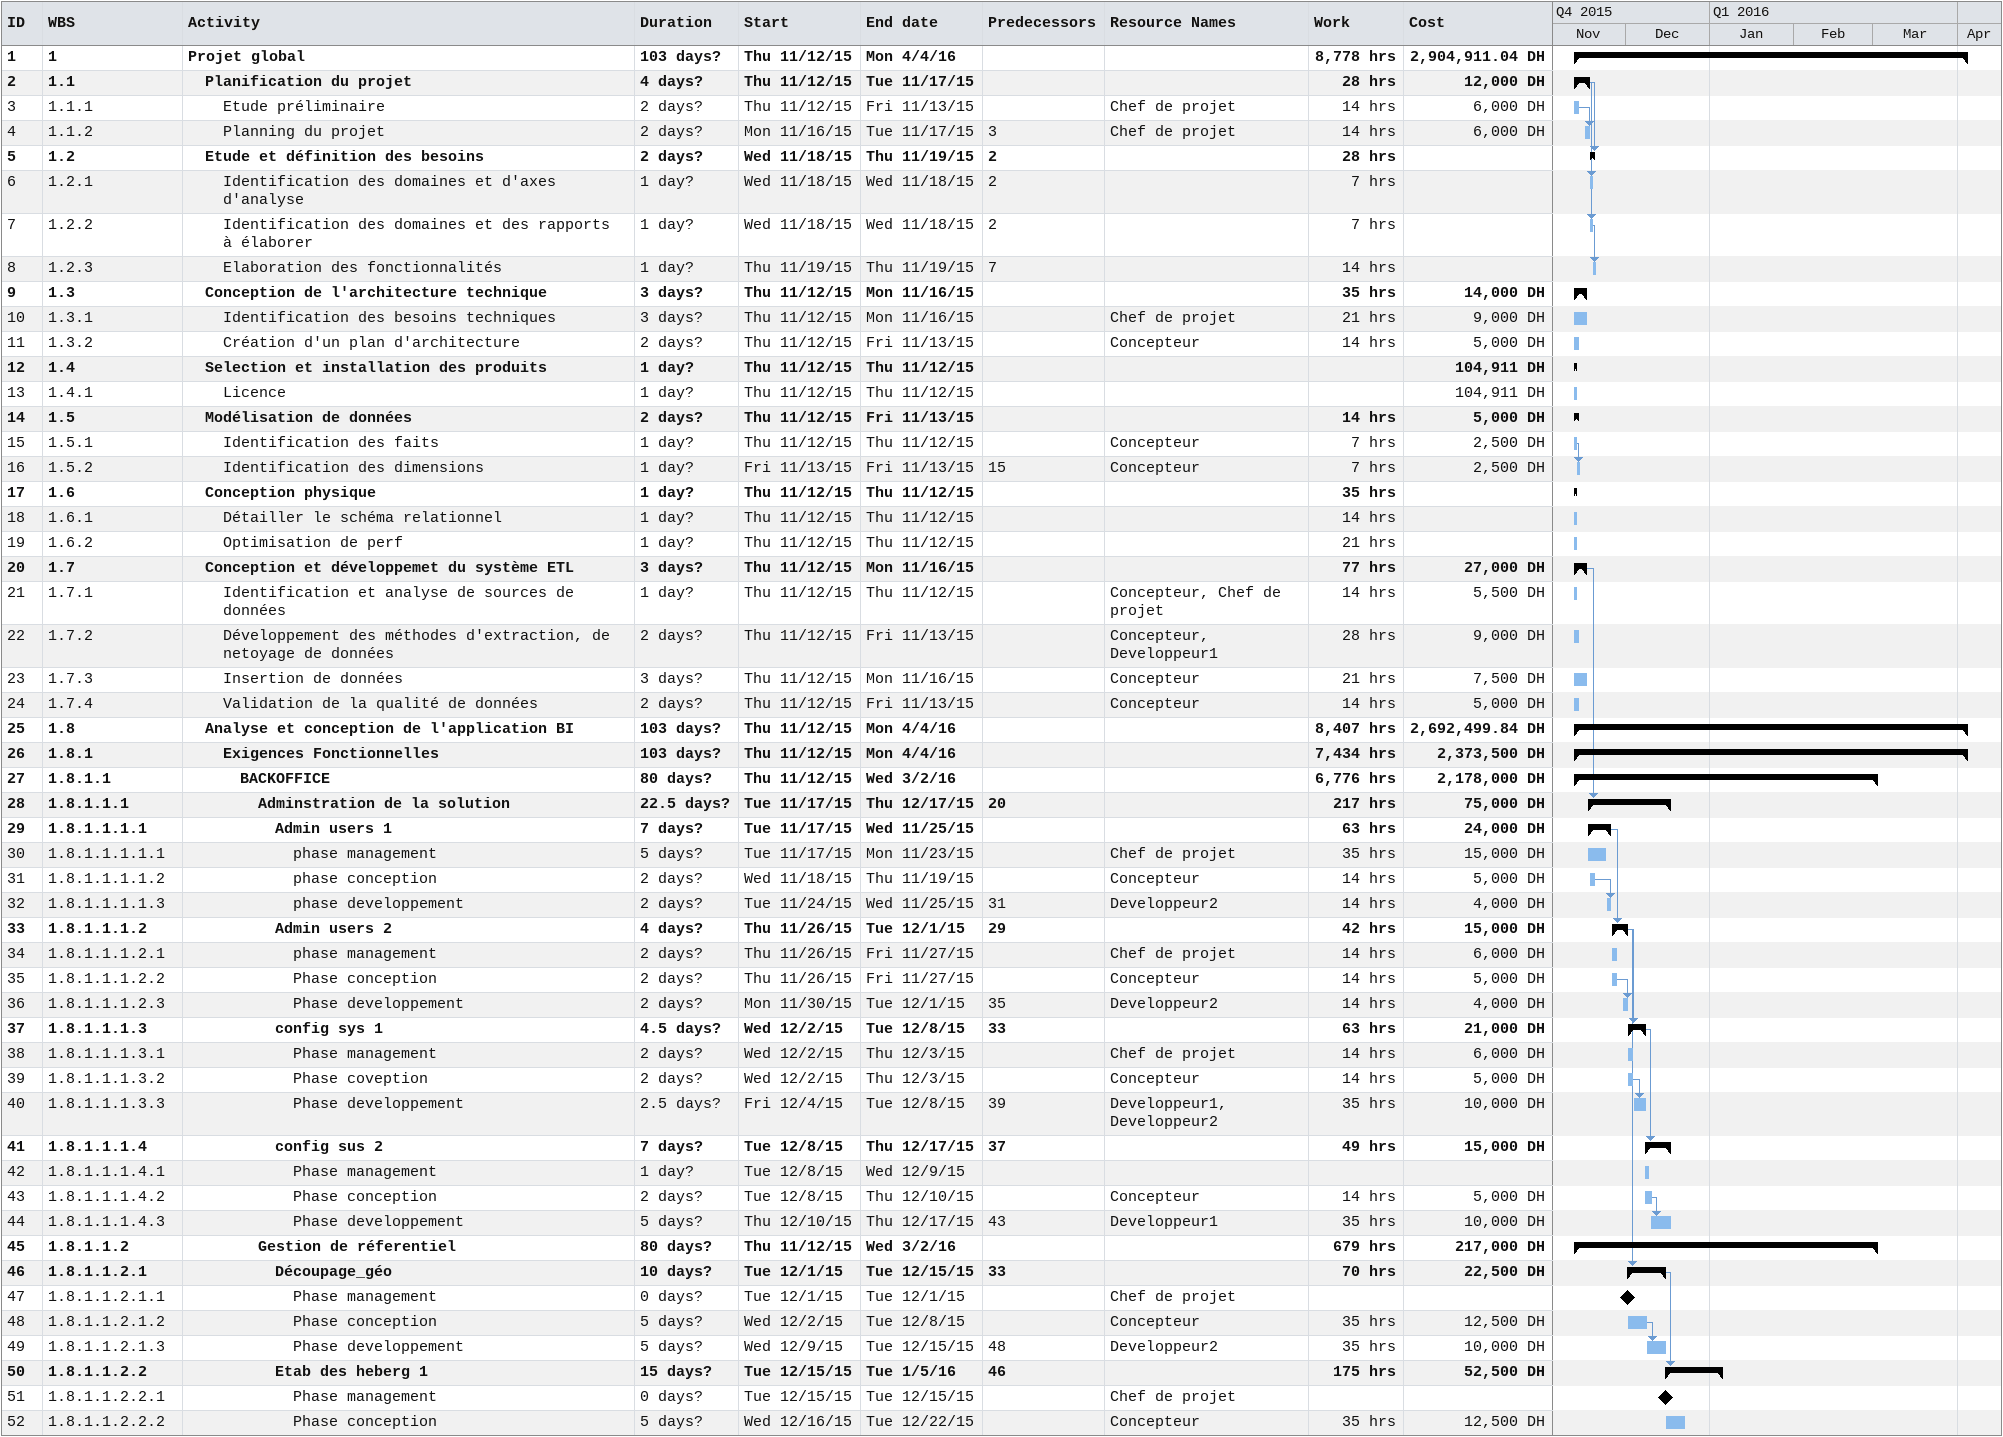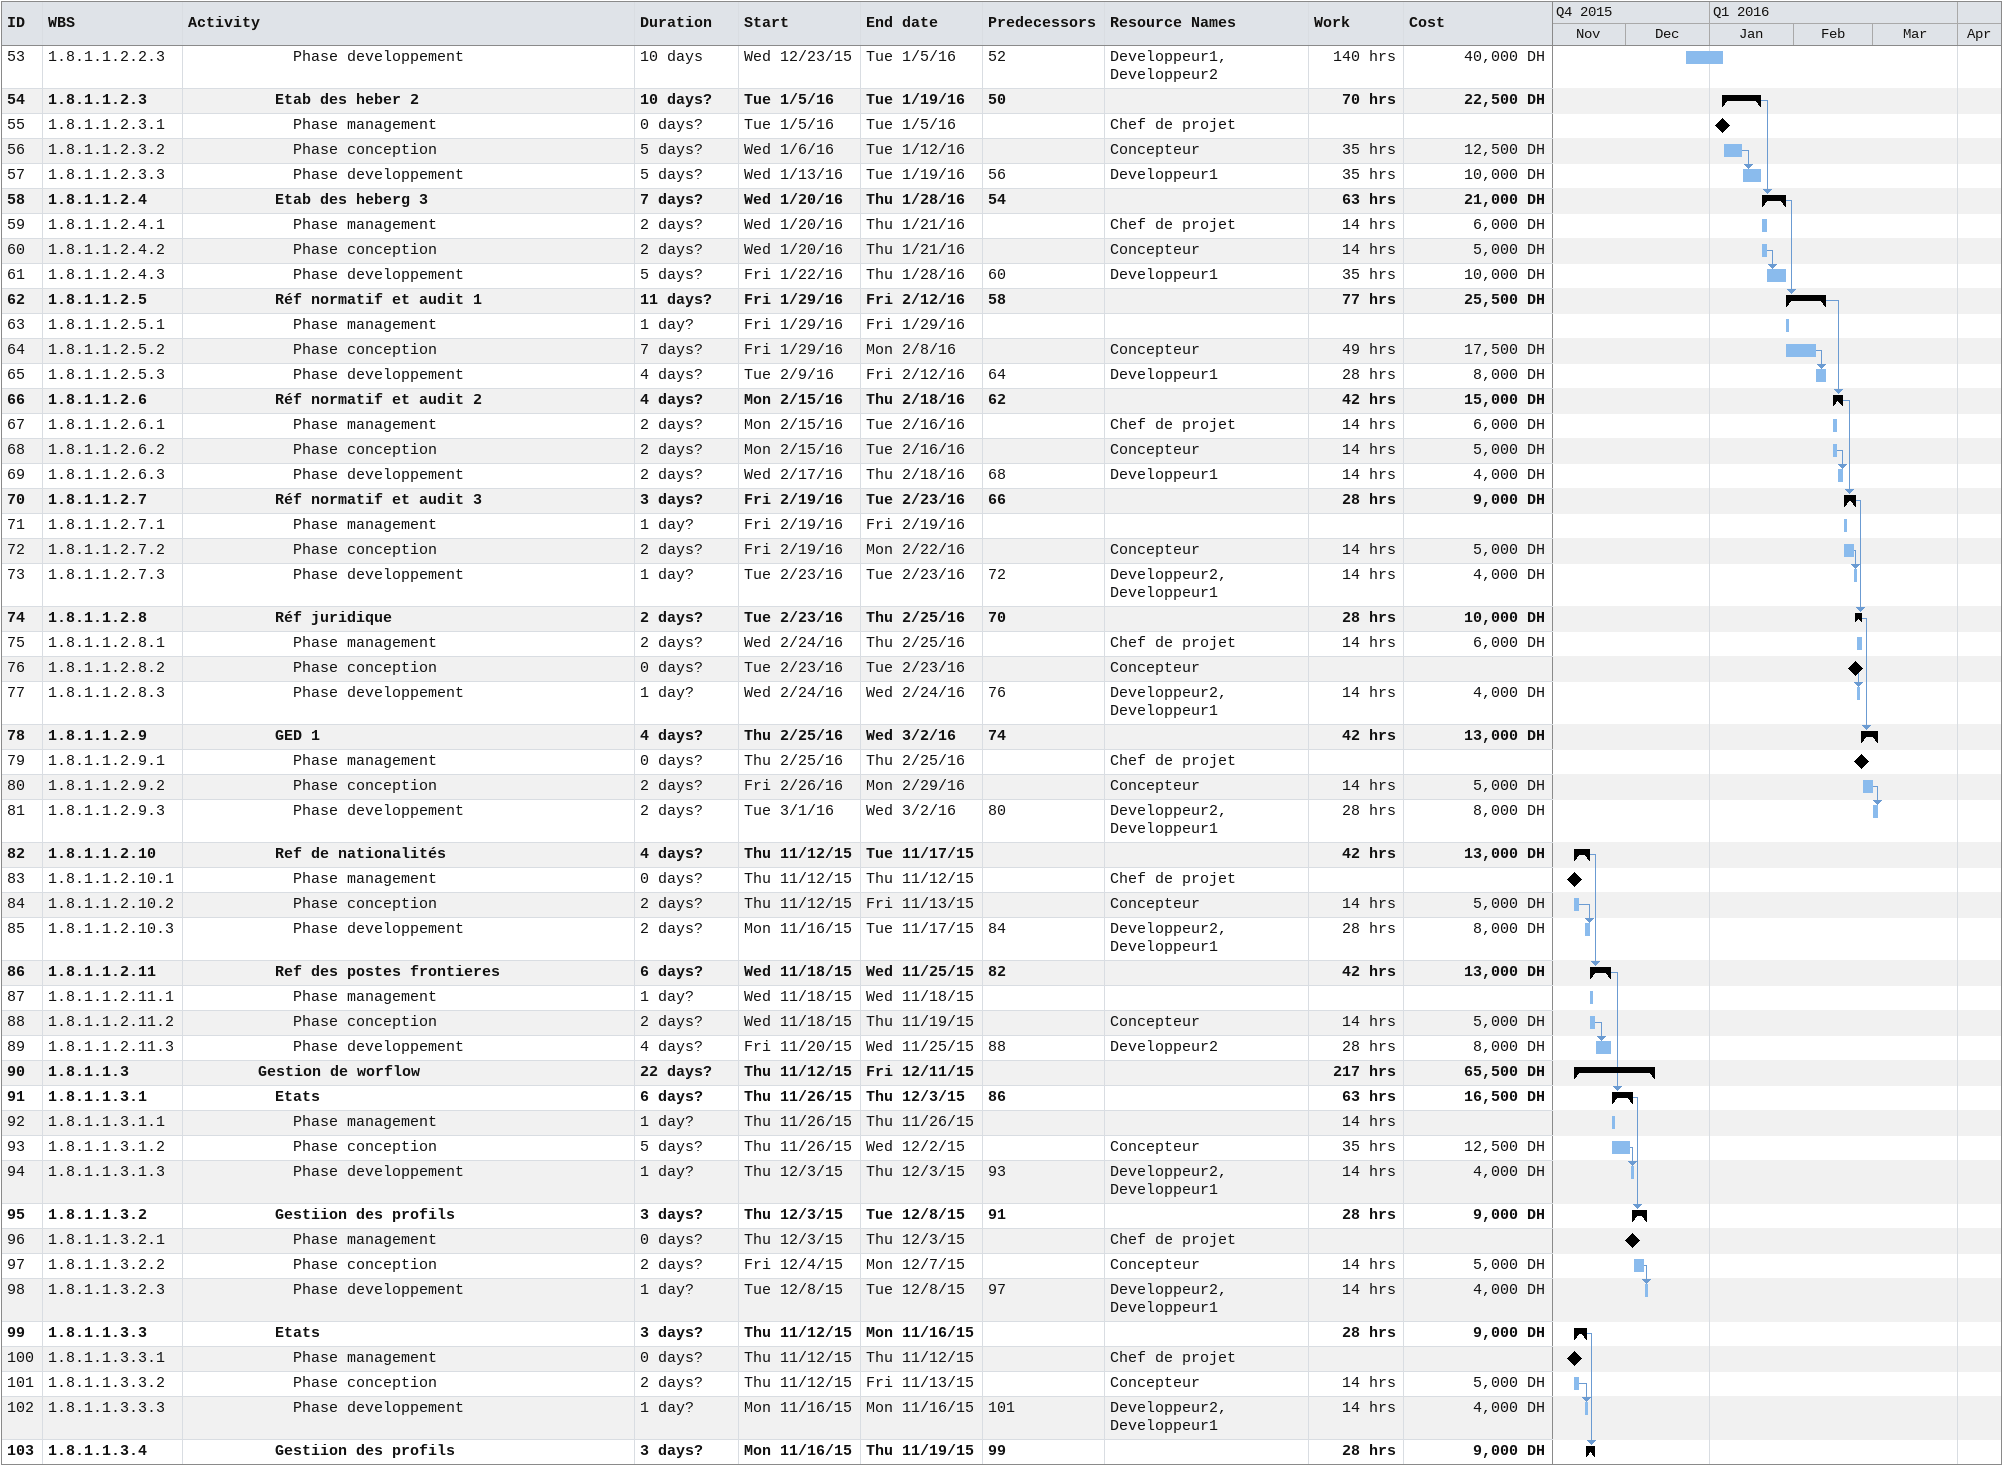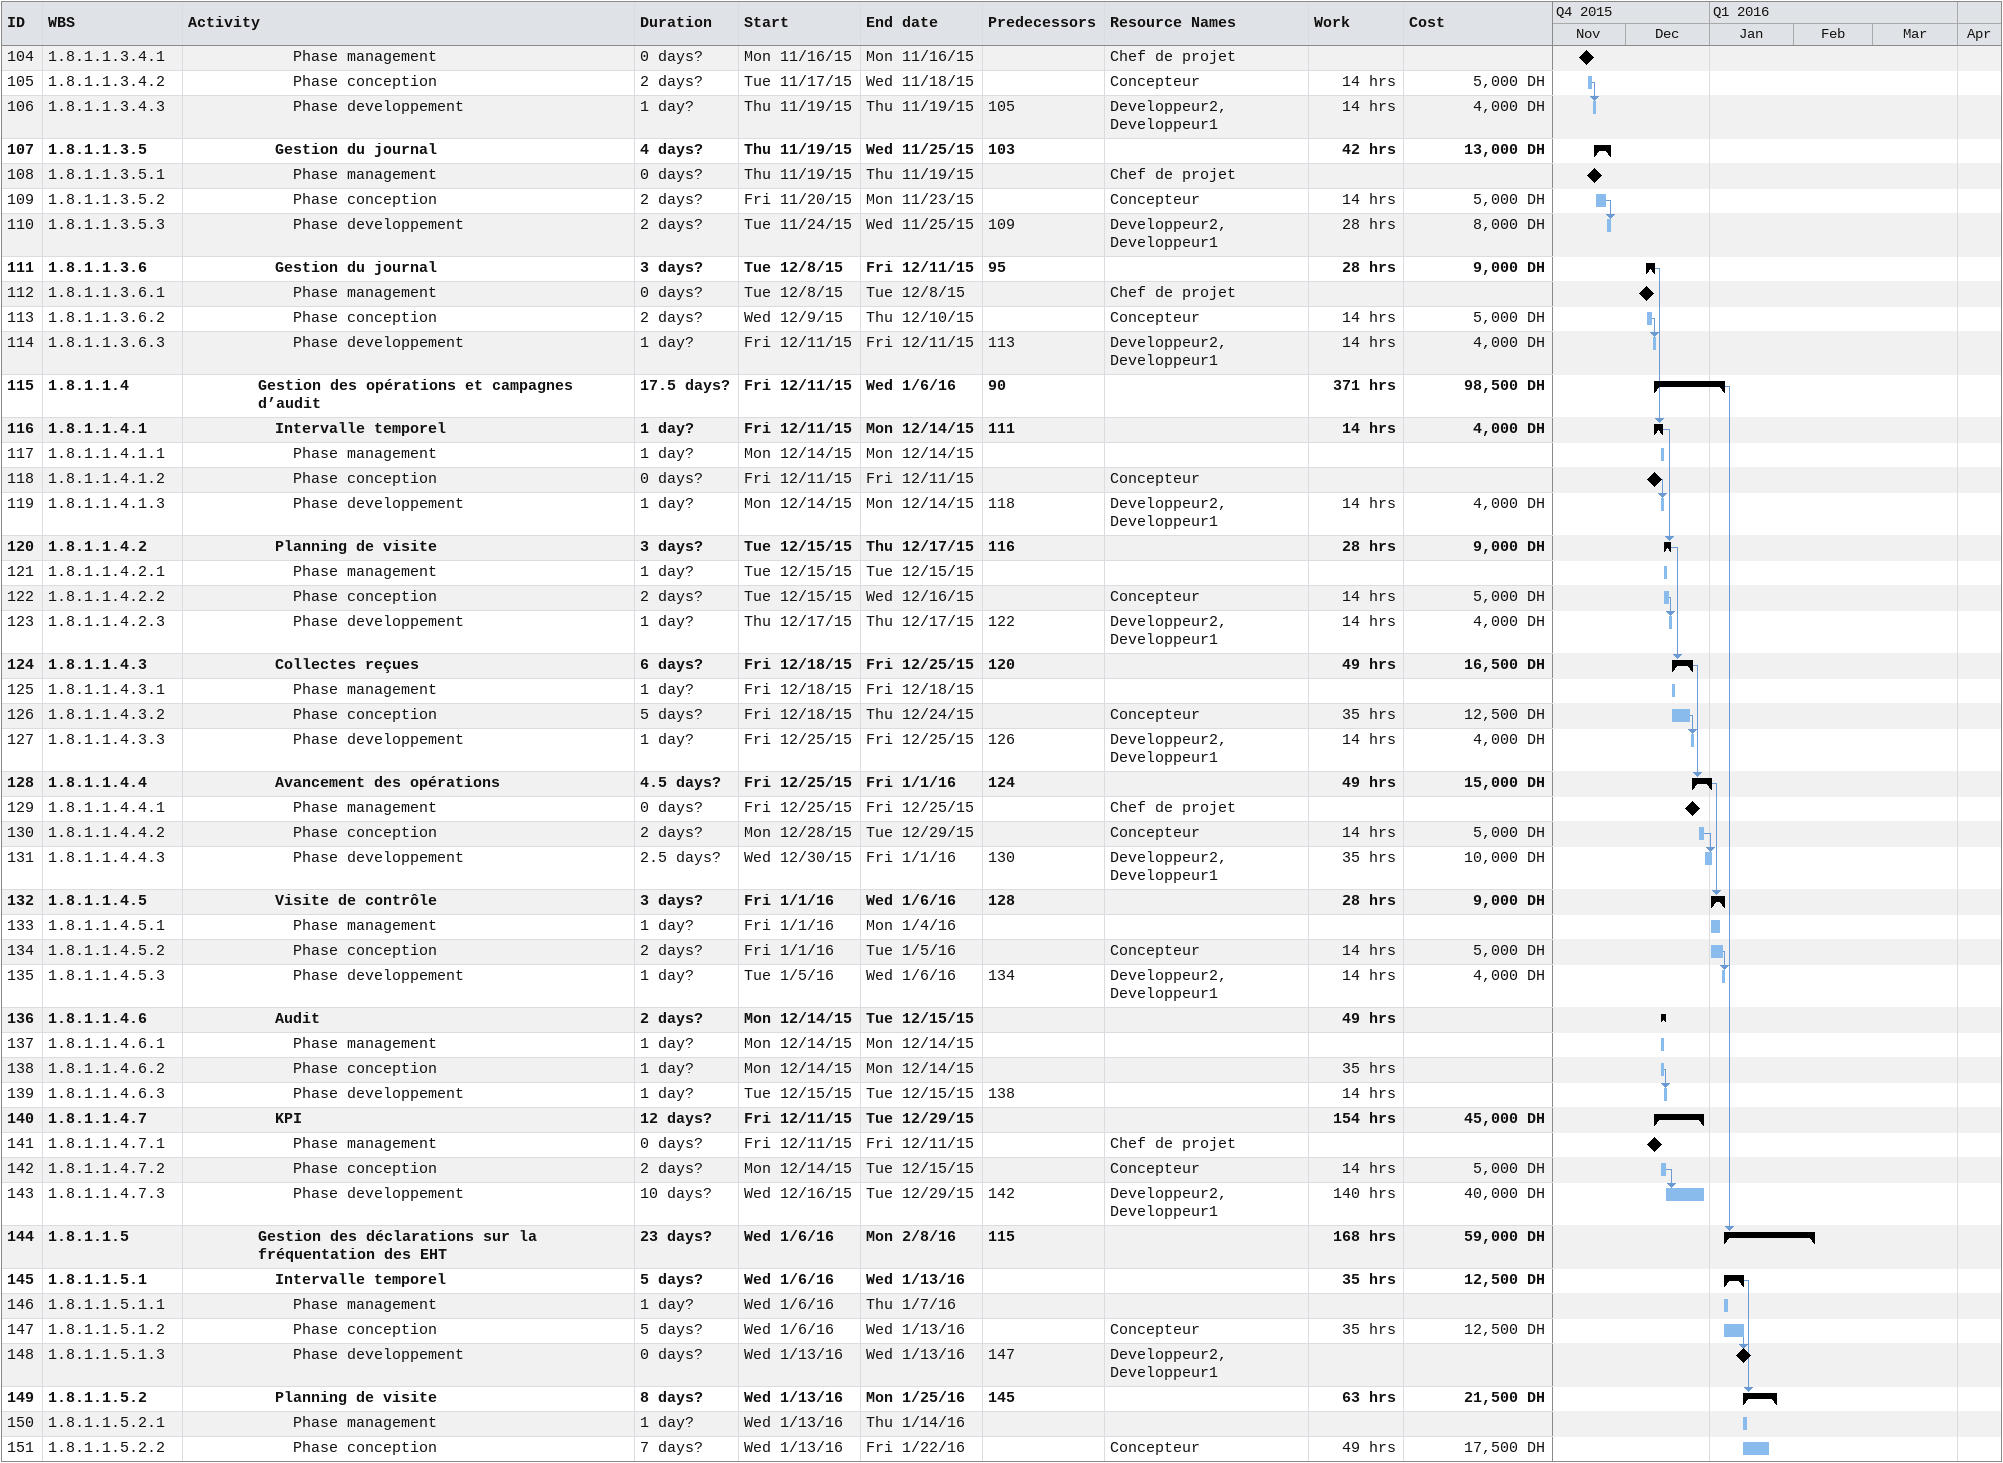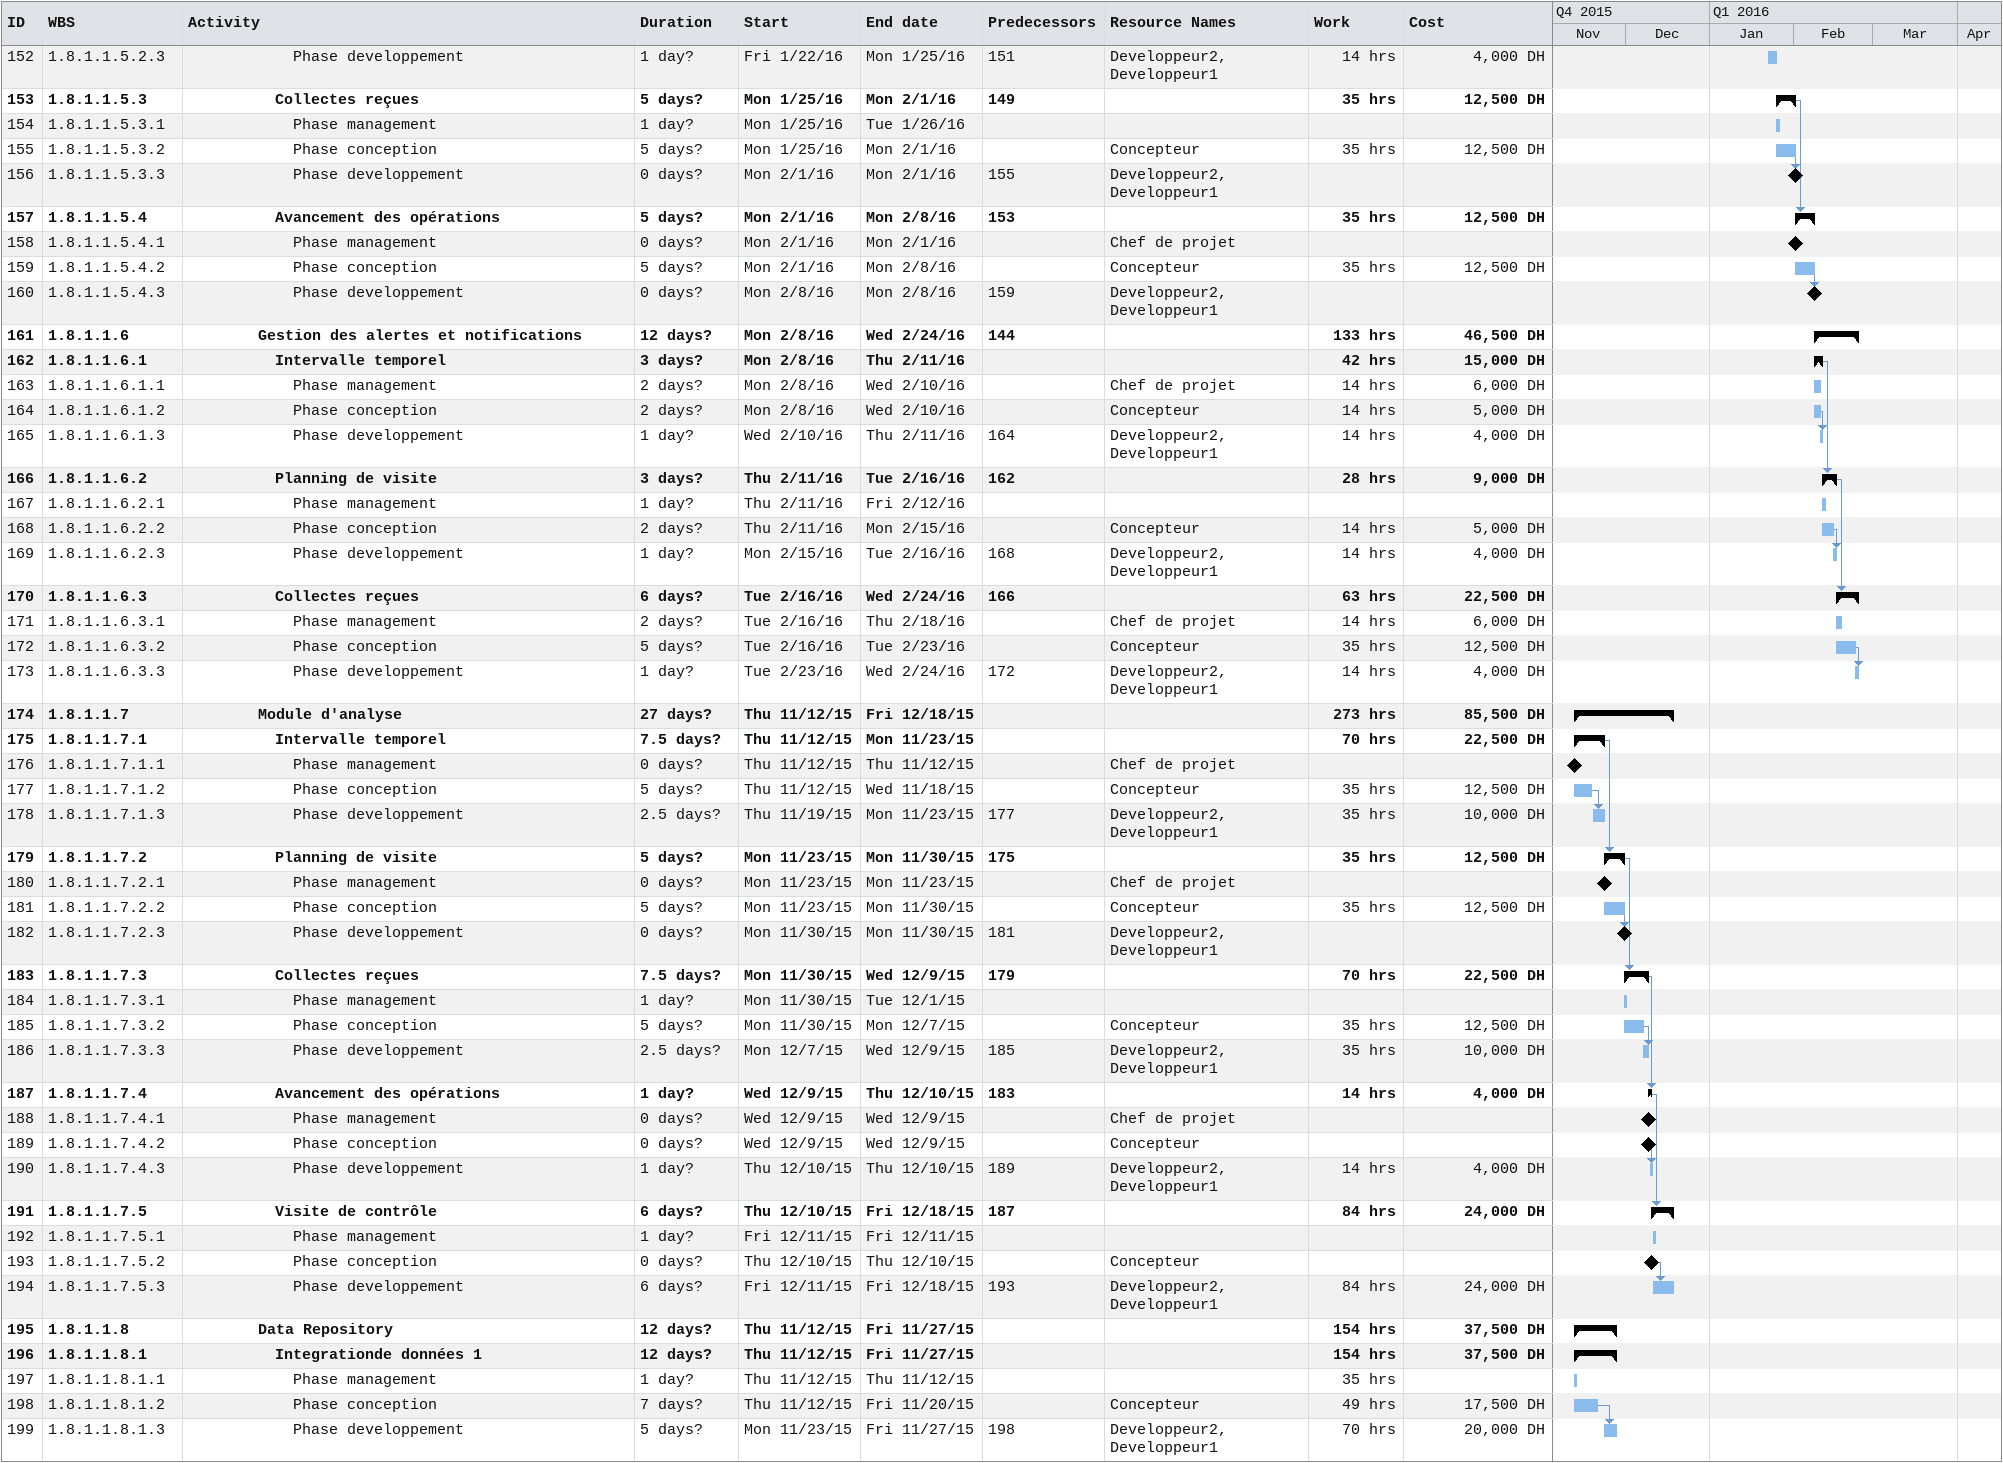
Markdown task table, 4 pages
| ID | WBS | Task | Duration | Start | Finish | Predecessors | Resources | Work (h) | Cost (DH) |
|---|---|---|---|---|---|---|---|---|---|
| 1 | 1 | **Projet global** | 103d? | 2015-11-12 | 2016-04-04 |  |  | 8778 | 2904911.04 |
| 2 | 1.1 | **Planification du projet** | 4d? | 2015-11-12 | 2015-11-17 |  |  | 28 | 12000 |
| 3 | 1.1.1 | Etude préliminaire | 2d? | 2015-11-12 | 2015-11-13 |  | Chef de projet | 14 | 6000 |
| 4 | 1.1.2 | Planning du projet | 2d? | 2015-11-16 | 2015-11-17 | 3 | Chef de projet | 14 | 6000 |
| 5 | 1.2 | **Etude et définition des besoins** | 2d? | 2015-11-18 | 2015-11-19 | 2 |  | 28 |  |
| 6 | 1.2.1 | Identification des domaines et d'axes d'analyse | 1d? | 2015-11-18 | 2015-11-18 | 2 |  | 7 |  |
| 7 | 1.2.2 | Identification des domaines et des rapports à élaborer | 1d? | 2015-11-18 | 2015-11-18 | 2 |  | 7 |  |
| 8 | 1.2.3 | Elaboration des fonctionnalités | 1d? | 2015-11-19 | 2015-11-19 | 7 |  | 14 |  |
| 9 | 1.3 | **Conception de l'architecture technique** | 3d? | 2015-11-12 | 2015-11-16 |  |  | 35 | 14000 |
| 10 | 1.3.1 | Identification des besoins techniques | 3d? | 2015-11-12 | 2015-11-16 |  | Chef de projet | 21 | 9000 |
| 11 | 1.3.2 | Création d'un plan d'architecture | 2d? | 2015-11-12 | 2015-11-13 |  | Concepteur | 14 | 5000 |
| 12 | 1.4 | **Selection et installation des produits** | 1d? | 2015-11-12 | 2015-11-12 |  |  |  | 104911 |
| 13 | 1.4.1 | Licence | 1d? | 2015-11-12 | 2015-11-12 |  |  |  | 104911 |
| 14 | 1.5 | **Modélisation de données** | 2d? | 2015-11-12 | 2015-11-13 |  |  | 14 | 5000 |
| 15 | 1.5.1 | Identification des faits | 1d? | 2015-11-12 | 2015-11-12 |  | Concepteur | 7 | 2500 |
| 16 | 1.5.2 | Identification des dimensions | 1d? | 2015-11-13 | 2015-11-13 | 15 | Concepteur | 7 | 2500 |
| 17 | 1.6 | **Conception physique** | 1d? | 2015-11-12 | 2015-11-12 |  |  | 35 |  |
| 18 | 1.6.1 | Détailler le schéma relationnel | 1d? | 2015-11-12 | 2015-11-12 |  |  | 14 |  |
| 19 | 1.6.2 | Optimisation de perf | 1d? | 2015-11-12 | 2015-11-12 |  |  | 21 |  |
| 20 | 1.7 | **Conception et développemet du système ETL** | 3d? | 2015-11-12 | 2015-11-16 |  |  | 77 | 27000 |
| 21 | 1.7.1 | Identification et analyse de sources de données | 1d? | 2015-11-12 | 2015-11-12 |  | Concepteur, Chef de projet | 14 | 5500 |
| 22 | 1.7.2 | Développement des méthodes d'extraction, de netoyage de données | 2d? | 2015-11-12 | 2015-11-13 |  | Concepteur, Developpeur1 | 28 | 9000 |
| 23 | 1.7.3 | Insertion de données | 3d? | 2015-11-12 | 2015-11-16 |  | Concepteur | 21 | 7500 |
| 24 | 1.7.4 | Validation de la qualité de données | 2d? | 2015-11-12 | 2015-11-13 |  | Concepteur | 14 | 5000 |
| 25 | 1.8 | **Analyse et conception de l'application BI** | 103d? | 2015-11-12 | 2016-04-04 |  |  | 8407 | 2692499.84 |
| 26 | 1.8.1 | **Exigences Fonctionnelles** | 103d? | 2015-11-12 | 2016-04-04 |  |  | 7434 | 2373500 |
| 27 | 1.8.1.1 | **BACKOFFICE** | 80d? | 2015-11-12 | 2016-03-02 |  |  | 6776 | 2178000 |
| 28 | 1.8.1.1.1 | **Adminstration de la solution** | 22.5d? | 2015-11-17 | 2015-12-17 | 20 |  | 217 | 75000 |
| 29 | 1.8.1.1.1.1 | **Admin users 1** | 7d? | 2015-11-17 | 2015-11-25 |  |  | 63 | 24000 |
| 30 | 1.8.1.1.1.1.1 | phase management | 5d? | 2015-11-17 | 2015-11-23 |  | Chef de projet | 35 | 15000 |
| 31 | 1.8.1.1.1.1.2 | phase conception | 2d? | 2015-11-18 | 2015-11-19 |  | Concepteur | 14 | 5000 |
| 32 | 1.8.1.1.1.1.3 | phase developpement | 2d? | 2015-11-24 | 2015-11-25 | 31 | Developpeur2 | 14 | 4000 |
| 33 | 1.8.1.1.1.2 | **Admin users 2** | 4d? | 2015-11-26 | 2015-12-01 | 29 |  | 42 | 15000 |
| 34 | 1.8.1.1.1.2.1 | phase management | 2d? | 2015-11-26 | 2015-11-27 |  | Chef de projet | 14 | 6000 |
| 35 | 1.8.1.1.1.2.2 | Phase conception | 2d? | 2015-11-26 | 2015-11-27 |  | Concepteur | 14 | 5000 |
| 36 | 1.8.1.1.1.2.3 | Phase developpement | 2d? | 2015-11-30 | 2015-12-01 | 35 | Developpeur2 | 14 | 4000 |
| 37 | 1.8.1.1.1.3 | **config sys 1** | 4.5d? | 2015-12-02 | 2015-12-08 | 33 |  | 63 | 21000 |
| 38 | 1.8.1.1.1.3.1 | Phase management | 2d? | 2015-12-02 | 2015-12-03 |  | Chef de projet | 14 | 6000 |
| 39 | 1.8.1.1.1.3.2 | Phase coveption | 2d? | 2015-12-02 | 2015-12-03 |  | Concepteur | 14 | 5000 |
| 40 | 1.8.1.1.1.3.3 | Phase developpement | 2.5d? | 2015-12-04 | 2015-12-08 | 39 | Developpeur1, Developpeur2 | 35 | 10000 |
| 41 | 1.8.1.1.1.4 | **config sus 2** | 7d? | 2015-12-08 | 2015-12-17 | 37 |  | 49 | 15000 |
| 42 | 1.8.1.1.1.4.1 | Phase management | 1d? | 2015-12-08 | 2015-12-09 |  |  |  |  |
| 43 | 1.8.1.1.1.4.2 | Phase conception | 2d? | 2015-12-08 | 2015-12-10 |  | Concepteur | 14 | 5000 |
| 44 | 1.8.1.1.1.4.3 | Phase developpement | 5d? | 2015-12-10 | 2015-12-17 | 43 | Developpeur1 | 35 | 10000 |
| 45 | 1.8.1.1.2 | **Gestion de réferentiel** | 80d? | 2015-11-12 | 2016-03-02 |  |  | 679 | 217000 |
| 46 | 1.8.1.1.2.1 | **Découpage_géo** | 10d? | 2015-12-01 | 2015-12-15 | 33 |  | 70 | 22500 |
| 47 | 1.8.1.1.2.1.1 | Phase management | 0d? | 2015-12-01 | 2015-12-01 |  | Chef de projet |  |  |
| 48 | 1.8.1.1.2.1.2 | Phase conception | 5d? | 2015-12-02 | 2015-12-08 |  | Concepteur | 35 | 12500 |
| 49 | 1.8.1.1.2.1.3 | Phase developpement | 5d? | 2015-12-09 | 2015-12-15 | 48 | Developpeur2 | 35 | 10000 |
| 50 | 1.8.1.1.2.2 | **Etab des heberg 1** | 15d? | 2015-12-15 | 2016-01-05 | 46 |  | 175 | 52500 |
| 51 | 1.8.1.1.2.2.1 | Phase management | 0d? | 2015-12-15 | 2015-12-15 |  | Chef de projet |  |  |
| 52 | 1.8.1.1.2.2.2 | Phase conception | 5d? | 2015-12-16 | 2015-12-22 |  | Concepteur | 35 | 12500 |
| 53 | 1.8.1.1.2.2.3 | Phase developpement | 10d | 2015-12-23 | 2016-01-05 | 52 | Developpeur1, Developpeur2 | 140 | 40000 |
| 54 | 1.8.1.1.2.3 | **Etab des heber 2** | 10d? | 2016-01-05 | 2016-01-19 | 50 |  | 70 | 22500 |
| 55 | 1.8.1.1.2.3.1 | Phase management | 0d? | 2016-01-05 | 2016-01-05 |  | Chef de projet |  |  |
| 56 | 1.8.1.1.2.3.2 | Phase conception | 5d? | 2016-01-06 | 2016-01-12 |  | Concepteur | 35 | 12500 |
| 57 | 1.8.1.1.2.3.3 | Phase developpement | 5d? | 2016-01-13 | 2016-01-19 | 56 | Developpeur1 | 35 | 10000 |
| 58 | 1.8.1.1.2.4 | **Etab des heberg 3** | 7d? | 2016-01-20 | 2016-01-28 | 54 |  | 63 | 21000 |
| 59 | 1.8.1.1.2.4.1 | Phase management | 2d? | 2016-01-20 | 2016-01-21 |  | Chef de projet | 14 | 6000 |
| 60 | 1.8.1.1.2.4.2 | Phase conception | 2d? | 2016-01-20 | 2016-01-21 |  | Concepteur | 14 | 5000 |
| 61 | 1.8.1.1.2.4.3 | Phase developpement | 5d? | 2016-01-22 | 2016-01-28 | 60 | Developpeur1 | 35 | 10000 |
| 62 | 1.8.1.1.2.5 | **Réf normatif et audit 1** | 11d? | 2016-01-29 | 2016-02-12 | 58 |  | 77 | 25500 |
| 63 | 1.8.1.1.2.5.1 | Phase management | 1d? | 2016-01-29 | 2016-01-29 |  |  |  |  |
| 64 | 1.8.1.1.2.5.2 | Phase conception | 7d? | 2016-01-29 | 2016-02-08 |  | Concepteur | 49 | 17500 |
| 65 | 1.8.1.1.2.5.3 | Phase developpement | 4d? | 2016-02-09 | 2016-02-12 | 64 | Developpeur1 | 28 | 8000 |
| 66 | 1.8.1.1.2.6 | **Réf normatif et audit 2** | 4d? | 2016-02-15 | 2016-02-18 | 62 |  | 42 | 15000 |
| 67 | 1.8.1.1.2.6.1 | Phase management | 2d? | 2016-02-15 | 2016-02-16 |  | Chef de projet | 14 | 6000 |
| 68 | 1.8.1.1.2.6.2 | Phase conception | 2d? | 2016-02-15 | 2016-02-16 |  | Concepteur | 14 | 5000 |
| 69 | 1.8.1.1.2.6.3 | Phase developpement | 2d? | 2016-02-17 | 2016-02-18 | 68 | Developpeur1 | 14 | 4000 |
| 70 | 1.8.1.1.2.7 | **Réf normatif et audit 3** | 3d? | 2016-02-19 | 2016-02-23 | 66 |  | 28 | 9000 |
| 71 | 1.8.1.1.2.7.1 | Phase management | 1d? | 2016-02-19 | 2016-02-19 |  |  |  |  |
| 72 | 1.8.1.1.2.7.2 | Phase conception | 2d? | 2016-02-19 | 2016-02-22 |  | Concepteur | 14 | 5000 |
| 73 | 1.8.1.1.2.7.3 | Phase developpement | 1d? | 2016-02-23 | 2016-02-23 | 72 | Developpeur2, Developpeur1 | 14 | 4000 |
| 74 | 1.8.1.1.2.8 | **Réf juridique** | 2d? | 2016-02-23 | 2016-02-25 | 70 |  | 28 | 10000 |
| 75 | 1.8.1.1.2.8.1 | Phase management | 2d? | 2016-02-24 | 2016-02-25 |  | Chef de projet | 14 | 6000 |
| 76 | 1.8.1.1.2.8.2 | Phase conception | 0d? | 2016-02-23 | 2016-02-23 |  | Concepteur |  |  |
| 77 | 1.8.1.1.2.8.3 | Phase developpement | 1d? | 2016-02-24 | 2016-02-24 | 76 | Developpeur2, Developpeur1 | 14 | 4000 |
| 78 | 1.8.1.1.2.9 | **GED 1** | 4d? | 2016-02-25 | 2016-03-02 | 74 |  | 42 | 13000 |
| 79 | 1.8.1.1.2.9.1 | Phase management | 0d? | 2016-02-25 | 2016-02-25 |  | Chef de projet |  |  |
| 80 | 1.8.1.1.2.9.2 | Phase conception | 2d? | 2016-02-26 | 2016-02-29 |  | Concepteur | 14 | 5000 |
| 81 | 1.8.1.1.2.9.3 | Phase developpement | 2d? | 2016-03-01 | 2016-03-02 | 80 | Developpeur2, Developpeur1 | 28 | 8000 |
| 82 | 1.8.1.1.2.10 | **Ref de nationalités** | 4d? | 2015-11-12 | 2015-11-17 |  |  | 42 | 13000 |
| 83 | 1.8.1.1.2.10.1 | Phase management | 0d? | 2015-11-12 | 2015-11-12 |  | Chef de projet |  |  |
| 84 | 1.8.1.1.2.10.2 | Phase conception | 2d? | 2015-11-12 | 2015-11-13 |  | Concepteur | 14 | 5000 |
| 85 | 1.8.1.1.2.10.3 | Phase developpement | 2d? | 2015-11-16 | 2015-11-17 | 84 | Developpeur2, Developpeur1 | 28 | 8000 |
| 86 | 1.8.1.1.2.11 | **Ref des postes frontieres** | 6d? | 2015-11-18 | 2015-11-25 | 82 |  | 42 | 13000 |
| 87 | 1.8.1.1.2.11.1 | Phase management | 1d? | 2015-11-18 | 2015-11-18 |  |  |  |  |
| 88 | 1.8.1.1.2.11.2 | Phase conception | 2d? | 2015-11-18 | 2015-11-19 |  | Concepteur | 14 | 5000 |
| 89 | 1.8.1.1.2.11.3 | Phase developpement | 4d? | 2015-11-20 | 2015-11-25 | 88 | Developpeur2 | 28 | 8000 |
| 90 | 1.8.1.1.3 | **Gestion de worflow** | 22d? | 2015-11-12 | 2015-12-11 |  |  | 217 | 65500 |
| 91 | 1.8.1.1.3.1 | **Etats** | 6d? | 2015-11-26 | 2015-12-03 | 86 |  | 63 | 16500 |
| 92 | 1.8.1.1.3.1.1 | Phase management | 1d? | 2015-11-26 | 2015-11-26 |  |  | 14 |  |
| 93 | 1.8.1.1.3.1.2 | Phase conception | 5d? | 2015-11-26 | 2015-12-02 |  | Concepteur | 35 | 12500 |
| 94 | 1.8.1.1.3.1.3 | Phase developpement | 1d? | 2015-12-03 | 2015-12-03 | 93 | Developpeur2, Developpeur1 | 14 | 4000 |
| 95 | 1.8.1.1.3.2 | **Gestiion des profils** | 3d? | 2015-12-03 | 2015-12-08 | 91 |  | 28 | 9000 |
| 96 | 1.8.1.1.3.2.1 | Phase management | 0d? | 2015-12-03 | 2015-12-03 |  | Chef de projet |  |  |
| 97 | 1.8.1.1.3.2.2 | Phase conception | 2d? | 2015-12-04 | 2015-12-07 |  | Concepteur | 14 | 5000 |
| 98 | 1.8.1.1.3.2.3 | Phase developpement | 1d? | 2015-12-08 | 2015-12-08 | 97 | Developpeur2, Developpeur1 | 14 | 4000 |
| 99 | 1.8.1.1.3.3 | **Etats** | 3d? | 2015-11-12 | 2015-11-16 |  |  | 28 | 9000 |
| 100 | 1.8.1.1.3.3.1 | Phase management | 0d? | 2015-11-12 | 2015-11-12 |  | Chef de projet |  |  |
| 101 | 1.8.1.1.3.3.2 | Phase conception | 2d? | 2015-11-12 | 2015-11-13 |  | Concepteur | 14 | 5000 |
| 102 | 1.8.1.1.3.3.3 | Phase developpement | 1d? | 2015-11-16 | 2015-11-16 | 101 | Developpeur2, Developpeur1 | 14 | 4000 |
| 103 | 1.8.1.1.3.4 | **Gestiion des profils** | 3d? | 2015-11-16 | 2015-11-19 | 99 |  | 28 | 9000 |
| 104 | 1.8.1.1.3.4.1 | Phase management | 0d? | 2015-11-16 | 2015-11-16 |  | Chef de projet |  |  |
| 105 | 1.8.1.1.3.4.2 | Phase conception | 2d? | 2015-11-17 | 2015-11-18 |  | Concepteur | 14 | 5000 |
| 106 | 1.8.1.1.3.4.3 | Phase developpement | 1d? | 2015-11-19 | 2015-11-19 | 105 | Developpeur2, Developpeur1 | 14 | 4000 |
| 107 | 1.8.1.1.3.5 | **Gestion du journal** | 4d? | 2015-11-19 | 2015-11-25 | 103 |  | 42 | 13000 |
| 108 | 1.8.1.1.3.5.1 | Phase management | 0d? | 2015-11-19 | 2015-11-19 |  | Chef de projet |  |  |
| 109 | 1.8.1.1.3.5.2 | Phase conception | 2d? | 2015-11-20 | 2015-11-23 |  | Concepteur | 14 | 5000 |
| 110 | 1.8.1.1.3.5.3 | Phase developpement | 2d? | 2015-11-24 | 2015-11-25 | 109 | Developpeur2, Developpeur1 | 28 | 8000 |
| 111 | 1.8.1.1.3.6 | **Gestion du journal** | 3d? | 2015-12-08 | 2015-12-11 | 95 |  | 28 | 9000 |
| 112 | 1.8.1.1.3.6.1 | Phase management | 0d? | 2015-12-08 | 2015-12-08 |  | Chef de projet |  |  |
| 113 | 1.8.1.1.3.6.2 | Phase conception | 2d? | 2015-12-09 | 2015-12-10 |  | Concepteur | 14 | 5000 |
| 114 | 1.8.1.1.3.6.3 | Phase developpement | 1d? | 2015-12-11 | 2015-12-11 | 113 | Developpeur2, Developpeur1 | 14 | 4000 |
| 115 | 1.8.1.1.4 | **Gestion des opérations et campagnes d’audit** | 17.5d? | 2015-12-11 | 2016-01-06 | 90 |  | 371 | 98500 |
| 116 | 1.8.1.1.4.1 | **Intervalle temporel** | 1d? | 2015-12-11 | 2015-12-14 | 111 |  | 14 | 4000 |
| 117 | 1.8.1.1.4.1.1 | Phase management | 1d? | 2015-12-14 | 2015-12-14 |  |  |  |  |
| 118 | 1.8.1.1.4.1.2 | Phase conception | 0d? | 2015-12-11 | 2015-12-11 |  | Concepteur |  |  |
| 119 | 1.8.1.1.4.1.3 | Phase developpement | 1d? | 2015-12-14 | 2015-12-14 | 118 | Developpeur2, Developpeur1 | 14 | 4000 |
| 120 | 1.8.1.1.4.2 | **Planning de visite** | 3d? | 2015-12-15 | 2015-12-17 | 116 |  | 28 | 9000 |
| 121 | 1.8.1.1.4.2.1 | Phase management | 1d? | 2015-12-15 | 2015-12-15 |  |  |  |  |
| 122 | 1.8.1.1.4.2.2 | Phase conception | 2d? | 2015-12-15 | 2015-12-16 |  | Concepteur | 14 | 5000 |
| 123 | 1.8.1.1.4.2.3 | Phase developpement | 1d? | 2015-12-17 | 2015-12-17 | 122 | Developpeur2, Developpeur1 | 14 | 4000 |
| 124 | 1.8.1.1.4.3 | **Collectes reçues** | 6d? | 2015-12-18 | 2015-12-25 | 120 |  | 49 | 16500 |
| 125 | 1.8.1.1.4.3.1 | Phase management | 1d? | 2015-12-18 | 2015-12-18 |  |  |  |  |
| 126 | 1.8.1.1.4.3.2 | Phase conception | 5d? | 2015-12-18 | 2015-12-24 |  | Concepteur | 35 | 12500 |
| 127 | 1.8.1.1.4.3.3 | Phase developpement | 1d? | 2015-12-25 | 2015-12-25 | 126 | Developpeur2, Developpeur1 | 14 | 4000 |
| 128 | 1.8.1.1.4.4 | **Avancement des opérations** | 4.5d? | 2015-12-25 | 2016-01-01 | 124 |  | 49 | 15000 |
| 129 | 1.8.1.1.4.4.1 | Phase management | 0d? | 2015-12-25 | 2015-12-25 |  | Chef de projet |  |  |
| 130 | 1.8.1.1.4.4.2 | Phase conception | 2d? | 2015-12-28 | 2015-12-29 |  | Concepteur | 14 | 5000 |
| 131 | 1.8.1.1.4.4.3 | Phase developpement | 2.5d? | 2015-12-30 | 2016-01-01 | 130 | Developpeur2, Developpeur1 | 35 | 10000 |
| 132 | 1.8.1.1.4.5 | **Visite de contrôle** | 3d? | 2016-01-01 | 2016-01-06 | 128 |  | 28 | 9000 |
| 133 | 1.8.1.1.4.5.1 | Phase management | 1d? | 2016-01-01 | 2016-01-04 |  |  |  |  |
| 134 | 1.8.1.1.4.5.2 | Phase conception | 2d? | 2016-01-01 | 2016-01-05 |  | Concepteur | 14 | 5000 |
| 135 | 1.8.1.1.4.5.3 | Phase developpement | 1d? | 2016-01-05 | 2016-01-06 | 134 | Developpeur2, Developpeur1 | 14 | 4000 |
| 136 | 1.8.1.1.4.6 | **Audit** | 2d? | 2015-12-14 | 2015-12-15 |  |  | 49 |  |
| 137 | 1.8.1.1.4.6.1 | Phase management | 1d? | 2015-12-14 | 2015-12-14 |  |  |  |  |
| 138 | 1.8.1.1.4.6.2 | Phase conception | 1d? | 2015-12-14 | 2015-12-14 |  |  | 35 |  |
| 139 | 1.8.1.1.4.6.3 | Phase developpement | 1d? | 2015-12-15 | 2015-12-15 | 138 |  | 14 |  |
| 140 | 1.8.1.1.4.7 | **KPI** | 12d? | 2015-12-11 | 2015-12-29 |  |  | 154 | 45000 |
| 141 | 1.8.1.1.4.7.1 | Phase management | 0d? | 2015-12-11 | 2015-12-11 |  | Chef de projet |  |  |
| 142 | 1.8.1.1.4.7.2 | Phase conception | 2d? | 2015-12-14 | 2015-12-15 |  | Concepteur | 14 | 5000 |
| 143 | 1.8.1.1.4.7.3 | Phase developpement | 10d? | 2015-12-16 | 2015-12-29 | 142 | Developpeur2, Developpeur1 | 140 | 40000 |
| 144 | 1.8.1.1.5 | **Gestion des déclarations sur la fréquentation des EHT** | 23d? | 2016-01-06 | 2016-02-08 | 115 |  | 168 | 59000 |
| 145 | 1.8.1.1.5.1 | **Intervalle temporel** | 5d? | 2016-01-06 | 2016-01-13 |  |  | 35 | 12500 |
| 146 | 1.8.1.1.5.1.1 | Phase management | 1d? | 2016-01-06 | 2016-01-07 |  |  |  |  |
| 147 | 1.8.1.1.5.1.2 | Phase conception | 5d? | 2016-01-06 | 2016-01-13 |  | Concepteur | 35 | 12500 |
| 148 | 1.8.1.1.5.1.3 | Phase developpement | 0d? | 2016-01-13 | 2016-01-13 | 147 | Developpeur2, Developpeur1 |  |  |
| 149 | 1.8.1.1.5.2 | **Planning de visite** | 8d? | 2016-01-13 | 2016-01-25 | 145 |  | 63 | 21500 |
| 150 | 1.8.1.1.5.2.1 | Phase management | 1d? | 2016-01-13 | 2016-01-14 |  |  |  |  |
| 151 | 1.8.1.1.5.2.2 | Phase conception | 7d? | 2016-01-13 | 2016-01-22 |  | Concepteur | 49 | 17500 |
| 152 | 1.8.1.1.5.2.3 | Phase developpement | 1d? | 2016-01-22 | 2016-01-25 | 151 | Developpeur2, Developpeur1 | 14 | 4000 |
| 153 | 1.8.1.1.5.3 | **Collectes reçues** | 5d? | 2016-01-25 | 2016-02-01 | 149 |  | 35 | 12500 |
| 154 | 1.8.1.1.5.3.1 | Phase management | 1d? | 2016-01-25 | 2016-01-26 |  |  |  |  |
| 155 | 1.8.1.1.5.3.2 | Phase conception | 5d? | 2016-01-25 | 2016-02-01 |  | Concepteur | 35 | 12500 |
| 156 | 1.8.1.1.5.3.3 | Phase developpement | 0d? | 2016-02-01 | 2016-02-01 | 155 | Developpeur2, Developpeur1 |  |  |
| 157 | 1.8.1.1.5.4 | **Avancement des opérations** | 5d? | 2016-02-01 | 2016-02-08 | 153 |  | 35 | 12500 |
| 158 | 1.8.1.1.5.4.1 | Phase management | 0d? | 2016-02-01 | 2016-02-01 |  | Chef de projet |  |  |
| 159 | 1.8.1.1.5.4.2 | Phase conception | 5d? | 2016-02-01 | 2016-02-08 |  | Concepteur | 35 | 12500 |
| 160 | 1.8.1.1.5.4.3 | Phase developpement | 0d? | 2016-02-08 | 2016-02-08 | 159 | Developpeur2, Developpeur1 |  |  |
| 161 | 1.8.1.1.6 | **Gestion des alertes et notifications** | 12d? | 2016-02-08 | 2016-02-24 | 144 |  | 133 | 46500 |
| 162 | 1.8.1.1.6.1 | **Intervalle temporel** | 3d? | 2016-02-08 | 2016-02-11 |  |  | 42 | 15000 |
| 163 | 1.8.1.1.6.1.1 | Phase management | 2d? | 2016-02-08 | 2016-02-10 |  | Chef de projet | 14 | 6000 |
| 164 | 1.8.1.1.6.1.2 | Phase conception | 2d? | 2016-02-08 | 2016-02-10 |  | Concepteur | 14 | 5000 |
| 165 | 1.8.1.1.6.1.3 | Phase developpement | 1d? | 2016-02-10 | 2016-02-11 | 164 | Developpeur2, Developpeur1 | 14 | 4000 |
| 166 | 1.8.1.1.6.2 | **Planning de visite** | 3d? | 2016-02-11 | 2016-02-16 | 162 |  | 28 | 9000 |
| 167 | 1.8.1.1.6.2.1 | Phase management | 1d? | 2016-02-11 | 2016-02-12 |  |  |  |  |
| 168 | 1.8.1.1.6.2.2 | Phase conception | 2d? | 2016-02-11 | 2016-02-15 |  | Concepteur | 14 | 5000 |
| 169 | 1.8.1.1.6.2.3 | Phase developpement | 1d? | 2016-02-15 | 2016-02-16 | 168 | Developpeur2, Developpeur1 | 14 | 4000 |
| 170 | 1.8.1.1.6.3 | **Collectes reçues** | 6d? | 2016-02-16 | 2016-02-24 | 166 |  | 63 | 22500 |
| 171 | 1.8.1.1.6.3.1 | Phase management | 2d? | 2016-02-16 | 2016-02-18 |  | Chef de projet | 14 | 6000 |
| 172 | 1.8.1.1.6.3.2 | Phase conception | 5d? | 2016-02-16 | 2016-02-23 |  | Concepteur | 35 | 12500 |
| 173 | 1.8.1.1.6.3.3 | Phase developpement | 1d? | 2016-02-23 | 2016-02-24 | 172 | Developpeur2, Developpeur1 | 14 | 4000 |
| 174 | 1.8.1.1.7 | **Module d'analyse** | 27d? | 2015-11-12 | 2015-12-18 |  |  | 273 | 85500 |
| 175 | 1.8.1.1.7.1 | **Intervalle temporel** | 7.5d? | 2015-11-12 | 2015-11-23 |  |  | 70 | 22500 |
| 176 | 1.8.1.1.7.1.1 | Phase management | 0d? | 2015-11-12 | 2015-11-12 |  | Chef de projet |  |  |
| 177 | 1.8.1.1.7.1.2 | Phase conception | 5d? | 2015-11-12 | 2015-11-18 |  | Concepteur | 35 | 12500 |
| 178 | 1.8.1.1.7.1.3 | Phase developpement | 2.5d? | 2015-11-19 | 2015-11-23 | 177 | Developpeur2, Developpeur1 | 35 | 10000 |
| 179 | 1.8.1.1.7.2 | **Planning de visite** | 5d? | 2015-11-23 | 2015-11-30 | 175 |  | 35 | 12500 |
| 180 | 1.8.1.1.7.2.1 | Phase management | 0d? | 2015-11-23 | 2015-11-23 |  | Chef de projet |  |  |
| 181 | 1.8.1.1.7.2.2 | Phase conception | 5d? | 2015-11-23 | 2015-11-30 |  | Concepteur | 35 | 12500 |
| 182 | 1.8.1.1.7.2.3 | Phase developpement | 0d? | 2015-11-30 | 2015-11-30 | 181 | Developpeur2, Developpeur1 |  |  |
| 183 | 1.8.1.1.7.3 | **Collectes reçues** | 7.5d? | 2015-11-30 | 2015-12-09 | 179 |  | 70 | 22500 |
| 184 | 1.8.1.1.7.3.1 | Phase management | 1d? | 2015-11-30 | 2015-12-01 |  |  |  |  |
| 185 | 1.8.1.1.7.3.2 | Phase conception | 5d? | 2015-11-30 | 2015-12-07 |  | Concepteur | 35 | 12500 |
| 186 | 1.8.1.1.7.3.3 | Phase developpement | 2.5d? | 2015-12-07 | 2015-12-09 | 185 | Developpeur2, Developpeur1 | 35 | 10000 |
| 187 | 1.8.1.1.7.4 | **Avancement des opérations** | 1d? | 2015-12-09 | 2015-12-10 | 183 |  | 14 | 4000 |
| 188 | 1.8.1.1.7.4.1 | Phase management | 0d? | 2015-12-09 | 2015-12-09 |  | Chef de projet |  |  |
| 189 | 1.8.1.1.7.4.2 | Phase conception | 0d? | 2015-12-09 | 2015-12-09 |  | Concepteur |  |  |
| 190 | 1.8.1.1.7.4.3 | Phase developpement | 1d? | 2015-12-10 | 2015-12-10 | 189 | Developpeur2, Developpeur1 | 14 | 4000 |
| 191 | 1.8.1.1.7.5 | **Visite de contrôle** | 6d? | 2015-12-10 | 2015-12-18 | 187 |  | 84 | 24000 |
| 192 | 1.8.1.1.7.5.1 | Phase management | 1d? | 2015-12-11 | 2015-12-11 |  |  |  |  |
| 193 | 1.8.1.1.7.5.2 | Phase conception | 0d? | 2015-12-10 | 2015-12-10 |  | Concepteur |  |  |
| 194 | 1.8.1.1.7.5.3 | Phase developpement | 6d? | 2015-12-11 | 2015-12-18 | 193 | Developpeur2, Developpeur1 | 84 | 24000 |
| 195 | 1.8.1.1.8 | **Data Repository** | 12d? | 2015-11-12 | 2015-11-27 |  |  | 154 | 37500 |
| 196 | 1.8.1.1.8.1 | **Integrationde données 1** | 12d? | 2015-11-12 | 2015-11-27 |  |  | 154 | 37500 |
| 197 | 1.8.1.1.8.1.1 | Phase management | 1d? | 2015-11-12 | 2015-11-12 |  |  | 35 |  |
| 198 | 1.8.1.1.8.1.2 | Phase conception | 7d? | 2015-11-12 | 2015-11-20 |  | Concepteur | 49 | 17500 |
| 199 | 1.8.1.1.8.1.3 | Phase developpement | 5d? | 2015-11-23 | 2015-11-27 | 198 | Developpeur2, Developpeur1 | 70 | 20000 |
